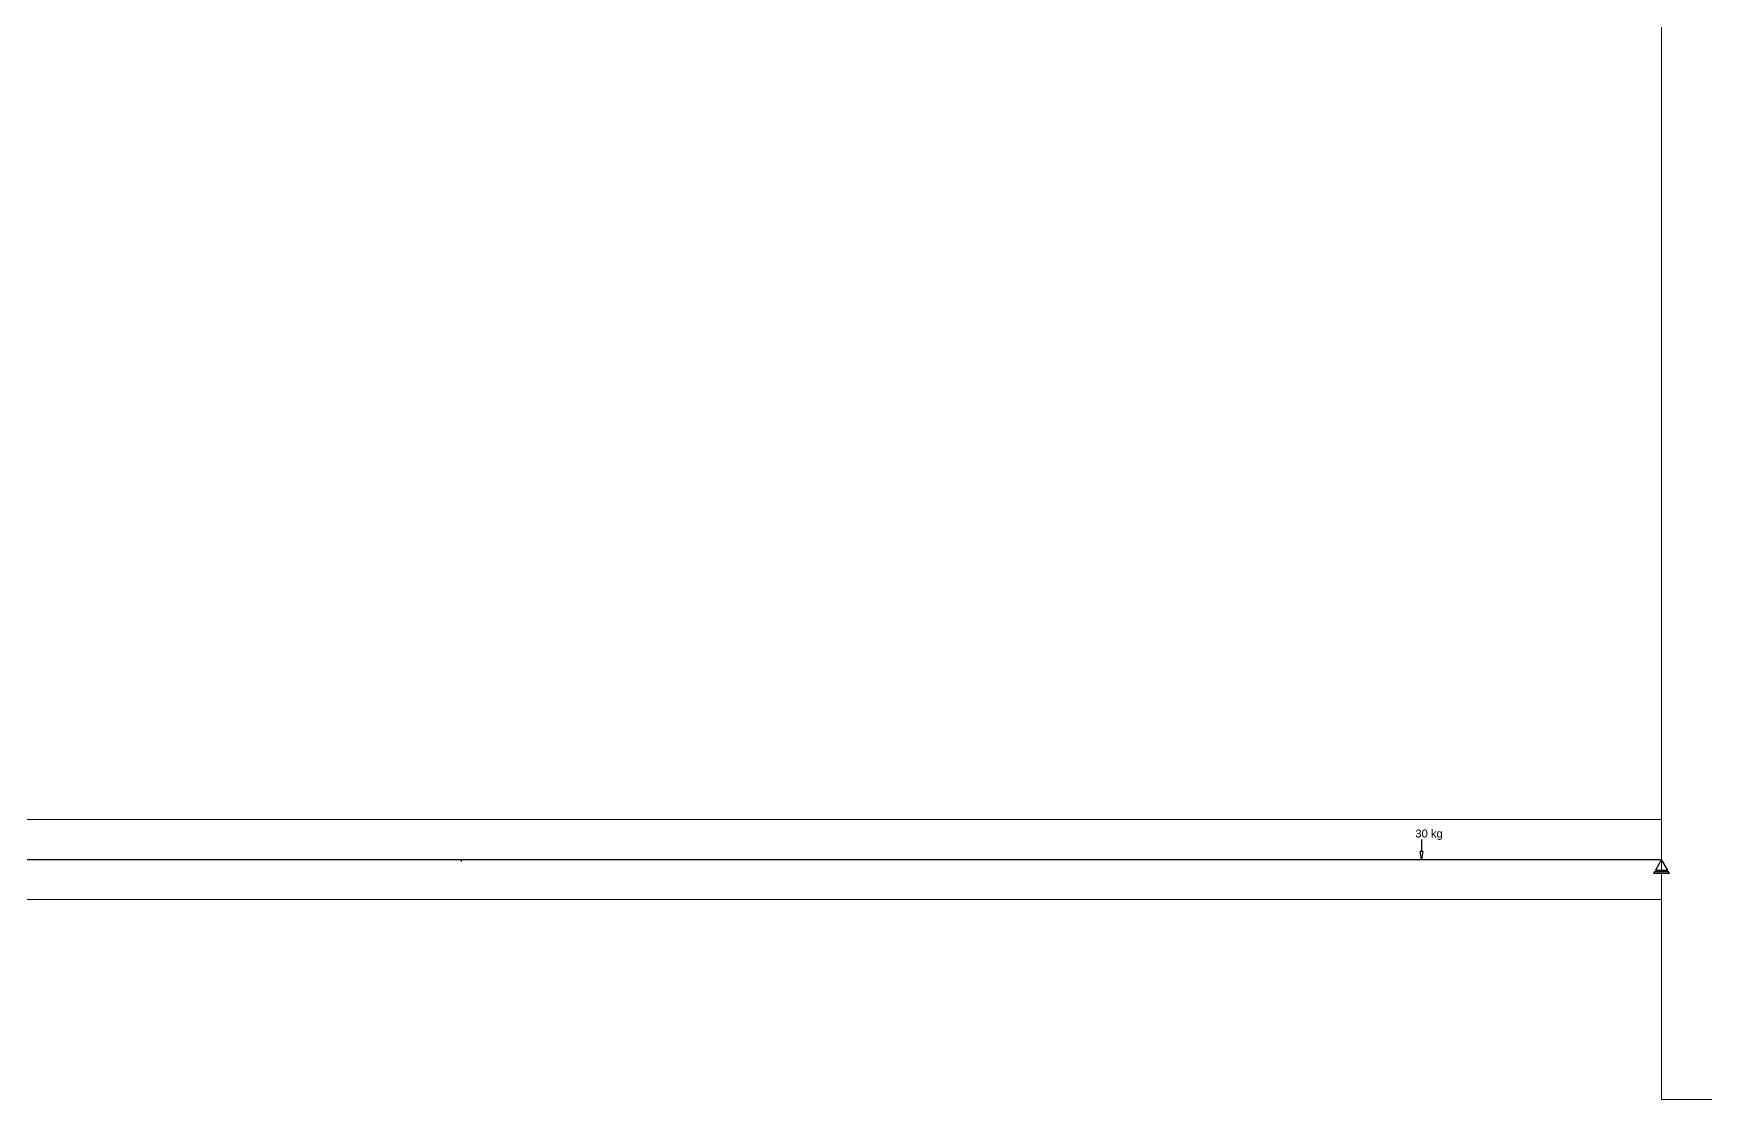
# Model space of a CAD drawing. Extents: x -212 to 3502, y -496 to 4155.
# Drawn here: x 833 to 1877, y 0 to 666 of the extents above; entities that cross this region are included whole.
import ezdxf

# ---------------------------------------------------------------- set-up
doc = ezdxf.new("R2010")
doc.units = 0
doc.linetypes.add('DASHED', pattern=[0])
doc.layers.add('Analysis_layer', color=70, linetype='Continuous')
doc.layers.add('U_Профиль', color=160, linetype='Continuous', lineweight=20)
doc.styles.get("Standard").update_dxf_attribs({"font": 'arial.ttf'})

# ---------------------------------------------------------------- blocks, each defined once
blk = doc.blocks.new('_ClosedBlank')
at = {"color": 0, "linetype": 'ByBlock', "lineweight": -2}
for p, q in [((-1, 0.17), (0, 0)), ((-1, 0.17), (-1, -0.17)), ((0, 0), (-1, -0.17))]:
    blk.add_line(p, q, dxfattribs=at)
blk = doc.blocks.new('Arrow')
blk.add_line((-6.25, 0), (-2.5, 0))
at = {"xscale": 2.5, "yscale": 2.5, "zscale": 2.5}
blk.add_blockref('_ClosedBlank', (0, 0), dxfattribs=at)
blk = doc.blocks.new('*U101')
at = {"rotation": 270}
blk.add_blockref('Arrow', (0, 0), dxfattribs=at)
blk.add_attdef('force', (-12.5, 0), '', height=2.5)
blk = doc.blocks.new('support_roll')
for points in [[(1.92, -3.33), (0, 0), (-1.92, -3.33)], [(-2.21, -3.83), (-2.5, -4.33), (2.5, -4.33), (2.21, -3.83)]]:
    blk.add_lwpolyline(points, close=True)

msp = doc.modelspace()

# ---------------------------------------------------------------- linework, layer by layer
at = {"layer": 'Analysis_layer', "color": 2}
msp.add_lwpolyline([(350, 150), (1100, 150), (1850, 150)], dxfattribs=at)
at = {"layer": 'output_layer', "color": 1, "linetype": 'DASHED'}
for p, q in [((1100, 150), (1100, 148.8)), ((1700, 150), (1700, 149.6))]:
    msp.add_line(p, q, dxfattribs=at)
at = {"layer": 'U_Профиль'}
for points in [[(1850, 0), (1900, 0), (1900, 4150), (1850, 4150)], [(350, 175), (1850, 175), (1850, 125), (350, 125)]]:
    msp.add_lwpolyline(points, close=True, dxfattribs=at)

# ---------------------------------------------------------------- block references
at = {"layer": 'Analysis_layer', "color": 2}
ref = msp.add_blockref('*U101', (1700, 150), dxfattribs=dict(at, xscale=2, yscale=2, zscale=2))
ref.add_attrib('force', '30 kg', (1696.2, 163.7), dxfattribs={"layer": '0', "height": 5})
at = {"layer": 'Analysis_layer', "color": 2, "xscale": 2, "yscale": 2, "zscale": 2}
msp.add_blockref('support_roll', (1850, 150), dxfattribs=at)

doc.saveas('drawing.dxf')
